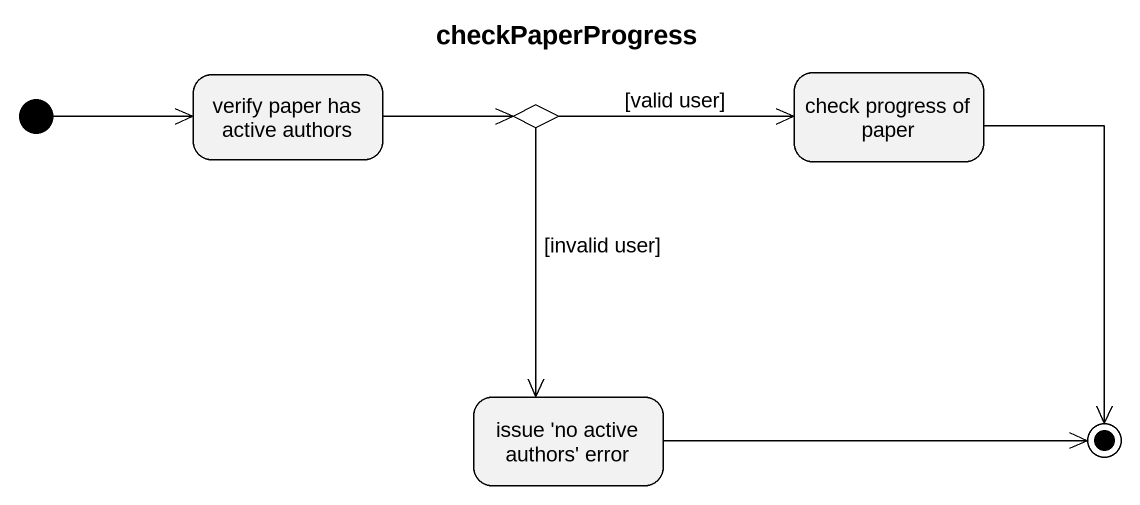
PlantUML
@startuml
title checkPaperProgress
hide empty description
state "verify paper has active authors" as verify_paper_has_active
state "check progress of paper" as check_progress_of_paper
state choice1 <<choice>>
state "issue 'no active authors' error" as issue_no_active_authors
[*] -right-> verify_paper_has_active
verify_paper_has_active -right-> choice1
choice1 -right-> check_progress_of_paper : [valid user]
choice1 --> issue_no_active_authors : [invalid user]
check_progress_of_paper --> [*]
issue_no_active_authors -right-> [*]
@enduml
